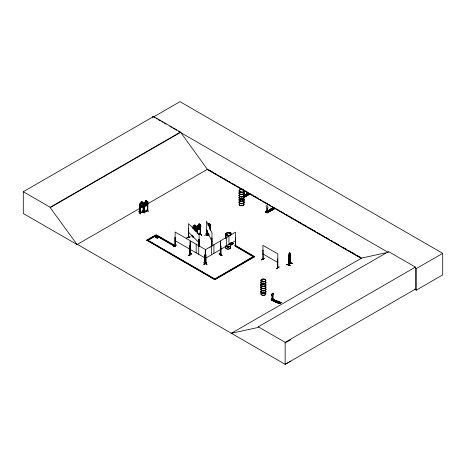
<?xml version="1.0" encoding="UTF-8"?>
<svg xmlns="http://www.w3.org/2000/svg" width="466" height="466" viewBox="0 0 466 466"><rect width="100%" height="100%" fill="white"/><g stroke="black" fill="none" stroke-linecap="round" stroke-linejoin="round"><path stroke-width="0.7" d="M271.998 299.702L272.785 299.09L272.942 294.809A1.322 0.641 -66.9 0 0 272.942 293.283A1.322 0.641 -66.9 0 0 271.835 294.151A1.322 0.641 -66.9 0 0 271.835 295.677L272.062 299.731L272.849 299.12L273.012 294.838A1.322 0.641 -66.9 0 0 273.012 293.312A1.322 0.641 -66.9 0 0 271.899 294.18A1.322 0.641 -66.9 0 0 271.899 295.706L271.835 295.677M267.437 212.123L267.688 208.046A1.322 0.769 59.5 0 0 267.688 206.52A1.322 0.769 59.5 0 0 266.354 205.768A1.322 0.769 59.5 0 0 266.354 207.294L266.43 211.646L266.971 211.442M267.49 212.088L267.688 208.046M272.068 298.531C271.684 298.619 272.226 298.56 272.307 298.892M290.598 262.958L288.681 264.88M288.704 264.42C287.802 265.323 291.267 262.48 290.254 262.742M142.963 211.762L139.777 212.531L143.365 211.564M143.423 211.634L143.074 212.065L142.963 211.675M147.804 210.766L144.215 211.622M144.553 211.343L144.309 211.424M147.804 210.451L147.349 210.486L147.693 210.382M266.302 211.512L266.797 211.418L266.698 212.426L266.919 211.191M265.876 212.211L265.771 211.453L266.535 211.005L265.882 211.966L267.076 212.642L267.839 211.745L267.95 212.368L266.377 211.599L266.861 211.156M290.324 259.48L290.126 260.739L288.605 262.212L288.431 261.414L288.629 262.271L290.108 260.721L290.359 258.537L290.126 259.783L288.664 261.333L288.431 260.459M271.859 298.415L271.841 298.729M286.724 264.42C293.807 267.368 288.536 263.564 286.724 264.426M286.811 264.304L290.161 265.538M245.378 195.068L246.188 195.26M246.229 195.283L245.419 195.097M270.461 209.549L271.2 209.793M207.603 231.153L207.591 234.777L207.58 234.456M226.721 234.864L226.4 235.103A2.47 1.427 0 0 1 227.449 234.759M226.552 234.963L227.163 235.103M239.914 191.852L240.171 191.567L240.171 191.916M240.345 191.817L240.217 191.835M243.077 190.093L243.153 190.198M262.323 281.336C261.717 282.175 261.799 280.427 262.335 281.487M262.067 281.452L262.067 281.109M264.618 279.769L264.828 279.588M266.715 211.279L266.564 211.471M266.418 211.506L266.738 211.517M203.992 262.783C206.624 263.01 209.158 266.121 203.992 262.783L206.811 264.373M204.125 262.544L206.939 264.292L204.143 262.527M221.979 255.607C216.469 252.98 220.261 253.516 221.845 255.613M206.619 234.893L206.345 234.73L206.531 235.021M143.382 205.535L142.992 206.665L140.289 207.399M143.441 205.553L143.039 206.718L140.278 207.463L139.893 206.485L140.278 207.463M144.67 206.211L147.373 205.483L147.827 204.364L147.419 205.529L144.658 206.275L144.314 205.285M190.192 236.897L186.691 237.975M194.415 230.524L195.802 230.152L196.163 228.998L196.203 226.144L195.79 225.876C194.194 226.925 195.906 223.762 193.844 225.334L193.314 228.934M195.819 230.175L196.221 229.016M200.625 227.804L200.229 228.94L197.526 229.674M200.258 228.969L197.497 229.715L200.293 229.004C200.596 227.816 201.458 225.451 200.275 224.723L199.693 224.88L197.444 229.534M206.135 233.716C212.764 239.897 201.376 229.849 208.29 235.621M208.116 235.86L205.989 233.915L208.296 235.802M288.635 257.989L288.372 261.432M288.407 261.443C288.57 259.259 287.464 254.052 290.411 253.69L290.178 253.516M155.434 237.258L155.72 236.379L156.908 236.227L155.72 236.559L155.434 237.258L155.76 235.563L155.72 236.559M157.246 238.307L157.025 237.998L157.246 238.307L157.799 236.74L157.292 237.479L156.081 237.456L157.292 237.299L157.252 237.625L156.081 237.637M155.207 237.13L155.76 235.563M138.938 211.826L140.645 213.917L138.967 211.669M138.944 211.692L140.615 213.9M143.324 210.504L145.031 212.735L143.347 210.661M193.425 237.2C191.643 236.815 190.466 232.767 193.407 237.206M193.227 237.421L191.561 235.336M175.07 245.553L175.385 245.733L174.686 246.153L156.017 235.377L155.755 236.408L156.908 236.402M157.025 238.178L157.252 237.45L156.081 237.456M157.572 237.281L158.725 237.45L157.531 237.608L157.799 236.74M276.489 301.298C276.286 302.195 278.039 301.444 276.95 301.228M143.411 211.972L139.858 212.927L139.893 203.642L143.01 202.483M144.279 205.296L144.279 202.454L144.221 211.733L144.198 203.03L144.524 202.943L144.466 211.552M176.387 245.04L173.486 246.607M188.852 255.514L191.654 253.749L188.718 255.467M191.631 253.883C191.316 252.817 187.885 255.688 188.876 255.374M264.187 258.31L261.292 259.877M288.786 257.319L289.106 256.638M271.247 299.329L272.121 299.702L272.121 300.267L273.297 299.347L273.297 298.788L272.214 300.081L272.214 299.632L271.334 299.259L271.154 300.087L279.781 303.774L281.033 302.655L280.159 302.166L278.983 303.197L280.159 302.166M280.095 303.395L279.88 303.628L271.311 299.976L271.474 299.714L280.188 303.453L271.334 299.708L271.334 299.259M288.792 257.232L289.118 257.756L290.05 255.98L289.747 252.852L289.095 253.504L288.792 255.251L288.804 264.735M175.385 246.048L175.1 237.264L175.006 245.978L175.385 246.048L175.07 245.867M189.697 254.442C189.586 253.399 190.577 254.949 189.679 254.453L189.779 245.739L189.965 254.582L190.035 240.648L175.1 232.027L175.158 245.885M190.221 254.488L190.53 254.634M190.221 254.803L190.344 240.87L205.273 249.491L205.209 263.424L205.023 254.587L204.941 263.29M190.262 254.5L190.53 254.721M190.629 254.89L190.245 254.785L190.344 246.106L190.629 254.89L190.6 246.252M204.9 263.278L205.04 262.894L205.279 263.342M263.034 259.055C262.341 258.787 263.657 258.834 263.034 259.37L262.9 250.533M263.191 259.306L262.871 259.137M277.456 267.67L277.579 259.009L277.765 267.851L277.486 267.688L277.87 267.781L277.835 253.918L262.9 245.297L263.156 259.288M209.496 227.647L210.038 226.598L210.038 224.618L209.496 224.466L209.473 223.383M271.789 298.485L271.655 299.463M220.919 254.279L220.639 254.745L220.668 246.106M235.394 245.931L235.528 245.722M288.471 264.845L288.483 255.601M290.58 262.981L290.446 254.285L290.271 263.063M188.771 237.375L188.445 237.223L188.614 237.747L188.584 223.663L199.139 234.217L199.139 246.38M271.27 209.828C269.686 209.053 272.051 210.213 270.501 209.578M226.843 235.126L226.528 235.214M261.863 281.155L262.306 281.336M272.424 298.974L271.235 299.964L279.926 303.663L281.033 302.539M280.794 302.906L272.185 299.149M280.969 302.836L272.092 299.347M139.911 203.659L141.111 202.966C140.237 201.58 143.184 200.829 142.229 202.693L142.817 202.885L142.817 204.865L142.229 205.873L141.128 206.17L140.54 205.483L141.07 201.883M200.287 228.998L197.52 229.738L197.176 225.917L198.33 225.241M192.685 227.111L193.862 226.418M219.142 253.918L222.107 255.56L219.294 253.953M276.548 301.24C276.524 302.352 278.068 300.797 276.623 301.286M289.724 254.908L289.048 255.549L289.071 257.582L288.646 258.013M289.048 256.504L289.683 255.851M288.448 257.651L289.666 255.91M288.646 257.063L290.149 255.572M289.106 256.993L289.701 256.382M289.666 256.97L290.003 256.62M289.765 252.922L289.095 253.504M288.687 256.044L288.664 264.869M290.248 263.109L290.446 254.285M290.563 254.325L290.266 254.465M289.118 256.912L289.724 256.306M288.914 262.212L292.351 263.372L288.809 262.154M292.258 263.43L288.827 262.288M208.855 234.188L207.248 234.771M188.445 237.538L188.666 237.759L188.584 228.899L188.794 237.707M205.553 263.436L205.535 249.601L220.47 240.974L220.185 255.001L220.5 254.506M220.47 254.523L220.284 254.832M220.232 254.96L220.47 246.217L220.284 255.059L220.564 254.89L220.569 240.811L235.499 232.19L235.394 246.246M220.942 254.599L220.919 245.961M235.266 245.862L235.406 246.293L254.069 257.069L235.406 246.025L235.947 245.71L254.617 256.754L214.809 279.734L146.685 240.136L156.017 234.748L175.146 245.582M271.655 298.52C272.598 297.524 271.789 300.628 272.016 298.234M272.092 298.269L271.73 299.492M272.424 298.415L271.334 299.708M277.049 300.838C275.371 301.584 275.26 303.663 277.928 301.211M278.703 301.543C277.025 302.288 276.909 304.374 279.577 301.916M240.596 191.858L240.037 191.905M227.111 235.214L226.68 235.318M290.44 262.801L288.605 264.595M288.629 264.362L288.804 264.705M191.695 235.301L193.425 237.375M290.423 263.109L290.435 253.655M249.409 193.932L249.694 194.101L244.056 197.403L249.718 194.101L248.197 193.186M248.355 193.349L244.161 196.029M248.471 193.343L248.186 193.116L243.701 195.761M249.252 193.85L249.601 193.908L248.186 193.116M267.95 211.809L267.187 212.257L267.187 212.816L265.655 212.088L273.268 207.597L274.684 208.395L273.192 207.69M266.133 212.368L273.618 207.929L266.144 212.368L265.841 212.199L273.542 207.749L265.87 212.216M273.466 207.842L265.964 212.269M267.018 212.851L274.701 208.459L274.427 208.308M267.111 212.91L274.8 208.582L266.925 212.729M244.714 195.044C248.885 196.879 242.693 195.271 245.477 194.596L246.893 195.51L245.477 194.596M246.153 194.2C250.324 196.035 244.132 194.427 246.916 193.751L248.331 194.666L246.916 193.751M247.423 193.454C251.593 195.283 245.401 193.675 248.186 193M243.887 195.871L248.46 193.326M243.974 195.918L248.46 193.268M249.327 193.751L243.706 197.071L248.716 194.194M249.601 193.804L243.782 197.252L249.601 193.908M243.904 197.322L249.619 193.978M269.797 209.642L271.212 210.44L269.797 209.642L270.56 209.077L271.975 209.991L270.56 209.077M271.235 208.681C275.406 210.516 269.214 208.908 271.998 208.232L273.414 209.141L271.998 208.232M272.505 207.935C276.676 209.764 270.484 208.156 273.268 207.481M274.41 208.232L266.802 212.723L273.798 208.675M267.612 212.467L274.684 208.285M156.017 235.645L174.686 246.421L175.228 246.106L175.356 237.41M175.356 246.019L175.111 245.553M189.697 254.127L190.035 254.18M191.41 253.562L188.777 255.45M205.786 254.692L205.885 263.401L205.885 254.745M235.318 246.275L235.598 237.485M236.99 246.689L234.322 245.168M204.021 264.292C212.618 259.323 198.05 267.49 206.688 262.585M206.648 262.405L203.892 264.193M220.36 254.716L220.709 254.721M261.432 259.981L264.216 258.176L261.432 259.801M277.719 267.519L277.456 267.356L277.765 267.536M276.425 268.632L279.245 267.006M279.227 266.855L276.431 268.457M77.426 244.4L77.123 244.58L23.3 213.504L23.3 191.73L153.57 116.517L180.464 132.041L207.358 169.344L361.336 258.246M153.57 116.517L153.57 116.919L179.987 101.67L442.7 253.347L442.7 274.899L416.284 290.149L414.396 289.054M23.3 191.73L50.194 207.254L180.464 132.041M290.854 361.08L285.151 364.33L77.391 244.382L77.082 244.557L50.194 207.655L180.464 132.443M77.082 244.557L143.942 205.955M147.71 203.782L207.661 169.17M146.685 240.404L155.394 235.377M156.564 235.33L147.233 240.718L156.564 235.062L169.007 242.512M231.02 233.105L230.07 232.592L231.02 233.105L230.961 234.2L231.421 234.817M231.02 234.165L231.602 234.538M220.569 249.438L235.499 240.811M205.535 258.222L220.47 249.601M230.6 244.953L233.396 243.328L230.588 245.122L233.542 243.584L233.384 243.322M233.414 243.491L230.74 245.203M235.406 246.293L235.947 245.978L254.617 256.754M234.206 267.909L214.267 279.419L253.527 256.486L241.062 263.948M235.452 267.187L239.815 264.671M146.685 240.136L214.809 279.466L254.617 256.486M231.066 333.458L361.645 258.065L385.702 252.834M231.369 333.277L258.263 327.429L258.263 326.806L388.533 251.593L415.427 267.117L415.427 289.118L285.151 364.33L285.151 342.329L415.427 267.117M388.533 252.217L388.23 252.397L178.589 131.36M415.037 267.874L416.284 268.597L442.7 253.347M285.151 342.959L290.854 339.708M220.82 245.908L220.849 254.512M205.815 262.981L205.628 263.535L205.815 263.296M192.947 236.303L192.976 235.965C192.213 235.645 192.924 236.879 192.615 235.953L192.697 236.367M139.847 212.816L143.365 211.879M147.413 210.772L147.384 202.168L147.769 202.157L147.442 202.244M205.675 263.506L205.634 254.89M210.224 224.198L207.888 225.061L208.448 224.822L208.413 223.738L209.508 223.336L209.496 224.466L210.626 224.385L210.562 230.775M208.471 225.2L209.496 224.822L209.496 226.802M210.189 225.072C210.929 224.466 209.56 229.278 210.189 230.099M208.855 233.961L207.288 234.876L208.931 234.252M208.931 234.031L207.562 234.351M188.782 237.497L188.468 237.584L188.462 228.94M198.842 239.32L199.139 239.46L198.842 239.32L198.842 246.24M197.526 225.462L200.252 224.752M195.778 226.814C196.477 226.26 195.172 230.262 195.778 231.124M197.438 232.942L197.438 226.476L197.112 226.563M198.871 234.707L200.648 234.247L200.66 233.909L200.205 234.258L200.24 225.626L200.566 225.538M201.667 235.149L199.792 232.971L201.493 235.039M198.807 234.415L200.566 233.845M198.871 234.485L200.205 234.037M198.807 234.637L200.625 234.235L200.625 224.979M145.456 200.695L146.65 200.403L146.609 201.51L147.198 201.702L147.198 203.683L146.609 204.69L145.508 204.988L144.92 204.294L144.92 202.32L145.508 201.807L145.491 200.724L145.474 201.778L144.297 202.477L147.396 201.295M142.206 202.669L143.441 202.704L143.365 211.989L143.324 203.269L143.004 203.357L143.045 212.065M146.592 201.487L147.827 201.516L147.827 204.364M139.922 212.91L139.817 204.219L140.196 204.201L140.179 212.851L140.138 204.131M140.196 204.201L139.817 204.219M144.582 203.013L144.198 203.03M144.268 212.91L142.753 210.824M147.489 210.55L144.274 211.43M142.602 210.842L144.431 212.898L142.747 210.807M148.613 211.762L146.959 209.525M207.469 234.357L207.318 234.549M196.163 231.823L196.163 226.167L195.772 225.917L193.04 226.61M193.903 229.627L195.004 229.33L195.592 228.328L195.592 226.348L195.004 226.15L194.986 225.066L193.844 225.334M240.095 191.602L240.479 191.602M207.347 234.852L207.3 230.548M144.466 211.238L147.349 210.574M200.549 234.159L200.601 233.839M231.724 243.788L231.94 244.341L231.911 242.885M231.724 244.102L232.045 244.271L232.004 242.827M211.978 245.786L211.978 232.93L206.514 221.158L206.619 235.237M208.349 234.52L204.516 235.254M211.75 237.992L211.75 246.298M200.345 234.322L200.24 225.626M147.489 210.865L147.384 202.168M144.303 211.727L147.769 210.778L147.827 201.516L147.373 201.271M155.755 236.227L156.908 236.227M154.263 236.408L155.475 236.25M154.263 236.588L155.44 236.577M158.725 237.45L157.572 237.456L158.725 237.276M229.575 233.32L229.598 233.629M226.68 234.887L227.152 235.045M204.993 263.191L205.023 254.587M277.596 267.63L277.87 267.781M277.719 267.834L277.59 267.298M147.728 210.684L147.71 202.081M289.701 256.026L290.021 256.055L290.021 258.036L289.031 259.9L289.031 258.578M199.838 233.117L201.504 235.184M235.528 246.036L235.219 246.217M229.517 233.565L229.651 233.507M290.435 256.498L290.231 257.756L288.71 259.282L288.483 258.449M175.216 246.077L170.253 243.235M272.33 298.933L281.126 302.708M272.837 299.504L280.87 302.917M271.247 299.894L280.008 303.599M266.762 211.442L266.261 211.238L266.261 212.181M266.762 212.385L266.331 212.141L266.331 211.197M262.807 250.591L263.156 250.679M176.259 244.994L173.632 246.531M153.57 116.919L154.823 117.642M156.075 118.364L157.327 119.086M158.574 119.809L160.45 120.892M161.702 121.614L162.954 122.337M164.207 123.059L166.082 124.142M169.834 126.309L171.709 127.393M172.962 128.115L176.713 130.276M208.919 169.892L213.317 172.432M214.576 173.16L216.463 174.249M217.715 174.971L218.973 175.699M220.232 176.422L222.119 177.511M223.377 178.239L224.629 178.967M225.888 179.69L227.775 180.779M229.033 181.507L230.286 182.229M232.173 183.319L233.431 184.047M234.689 184.769L235.942 185.497M237.829 186.586L239.087 187.309M240.345 188.037L242.856 189.487M244.114 190.215L247.26 192.027M249.77 193.477L252.916 195.295M254.168 196.017L258.572 198.557M259.824 199.285L261.711 200.374M262.97 201.096L264.228 201.825M265.486 202.553L267.368 203.636M268.626 204.364L269.884 205.092M271.765 206.176L273.024 206.904M274.911 207.993L276.169 208.721M277.427 209.444L278.68 210.172M279.938 210.894L281.825 211.983M283.083 212.712L284.336 213.434M286.223 214.523L287.481 215.251M288.739 215.974L293.137 218.513M294.395 219.241L301.31 223.231M302.562 223.96L306.966 226.499M308.218 227.222L312.622 229.767M313.874 230.489L315.762 231.579M317.02 232.307L318.278 233.029M319.536 233.757L321.418 234.847M322.676 235.569L323.934 236.297M325.816 237.386L327.074 238.109M328.332 238.837L329.59 239.559M331.477 240.648L332.73 241.376M333.988 242.099L338.386 244.644M342.79 247.184L346.558 249.357M347.817 250.085L355.36 254.436M356.612 255.164L361.016 257.704M206.945 169.286L361.43 258.479M262.9 253.918L277.835 262.539M230.635 243.252L232.045 243.957L230.536 243.304M230.635 243.473L231.992 244.242M230.536 243.532L231.911 244.324M175.1 240.648L190.035 249.269M190.344 249.491L205.273 258.112M157.799 236.92L157.578 236.612M149.027 241.126L147.774 240.136L214.809 279.105L189.749 264.636M150.279 241.848L185.363 262.108M186.616 262.83L188.497 263.913M258.263 326.806L285.151 342.329M200.683 224.973L199.489 224.897L199.489 223.837L198.312 224.158L197.782 227.757L198.37 228.445L199.465 228.148L200.054 227.14L200.054 225.16L199.465 224.967L199.448 223.884M210.626 227.233L210.224 228.41M207.638 234.736L207.527 231.089M190.111 236.821L186.796 237.916M188.584 232.284L199.139 242.838M289.036 257.028L288.804 259.708L289.351 258.112L289.695 258.781L289.893 258.484M197.153 225.94L197.112 233.029M197.438 226.476L197.38 233.588M143.324 203.269L143.004 203.357M193.687 226.464L195.924 229.889M288.786 259.3L289.106 259.818M210.02 246.98L210.073 247.248M206.514 229.779L211.978 241.551M272.36 298.712L271.987 298.514M266.645 211.471L266.645 211.069M416.284 268.597L416.284 290.149M289.945 257.646L289.625 260.139L289.031 260.75L288.71 258.246M289.782 252.863L289.765 253.982M289.625 257.308L289.625 259.288M277.579 259.009L277.579 267.63M267.839 211.745L267.839 212.193M266.535 211.005L266.535 211.57M231.753 242.681L231.654 244.213L231.654 242.739M228.963 235.965L228.963 244.586M226.394 237.45L226.394 246.071M213.929 244.749L213.929 253.376M211.884 237.969L211.849 246.497M211.366 246.234L211.366 254.855M210.486 224.962L210.486 230.705M210.265 225.136L210.265 230.169M207.224 231.2L207.189 234.806M199.023 239.495L199.023 246.421M198.959 239.279L198.959 246.199M198.737 245.716L198.737 254.337M196.174 244.236L196.174 252.857M195.837 226.884L195.837 231.194M192.708 227.093L192.726 228.526M190.402 254.419L190.39 254.739M189.779 245.739L189.819 254.372M152.516 116.436L152.516 117.863M144.524 202.943L144.524 211.564M50.194 207.254L50.194 207.655M265.544 284.283A2.505 1.445 0 0 1 263.377 286.456A2.505 1.445 0 0 1 261.205 284.283M265.515 284.435A2.47 1.427 0 0 1 263.377 286.573A2.47 1.427 0 0 1 261.234 284.435M265.504 286.293A2.452 1.415 0 0 1 263.377 288.419A2.452 1.415 0 0 1 261.251 286.293M265.504 286.427A2.458 1.421 0 0 1 263.377 288.559A2.458 1.421 0 0 1 261.245 286.427M265.544 281.907A2.505 1.445 0 0 1 263.377 284.074A2.505 1.445 0 0 1 261.205 281.907M261.607 281.61A2.505 1.445 0 0 1 262.725 281.231M265.509 284.039A2.464 1.421 0 0 1 263.377 286.171A2.464 1.421 0 0 1 261.24 284.039M265.509 282.058A2.464 1.421 0 0 1 263.377 284.19A2.464 1.421 0 0 1 261.24 282.058M261.63 281.761A2.464 1.421 0 0 1 262.142 281.534M265.544 284.161A2.505 1.445 0 0 1 263.377 286.334A2.505 1.445 0 0 1 261.205 284.161M265.544 281.784A2.505 1.445 0 0 1 263.377 283.951A2.505 1.445 0 0 1 261.205 281.784M261.607 281.481A2.505 1.445 0 0 1 262.725 281.109M265.509 281.656A2.464 1.421 0 0 1 263.377 283.794A2.464 1.421 0 0 1 261.24 281.656M261.63 281.365A2.464 1.421 0 0 1 262.737 280.992M265.544 291.064A2.505 1.445 0 0 1 263.377 293.236A2.505 1.445 0 0 1 261.205 291.064M265.515 291.215A2.47 1.427 0 0 1 263.377 293.353A2.47 1.427 0 0 1 261.234 291.215M265.515 293.12A2.476 1.427 0 0 1 263.377 295.263A2.476 1.427 0 0 1 261.234 293.12M265.504 286.648A2.452 1.415 0 0 1 263.377 288.774A2.452 1.415 0 0 1 261.251 286.648M265.504 293.207A2.458 1.421 0 0 1 263.377 295.339A2.458 1.421 0 0 1 261.245 293.207M265.515 286.52A2.476 1.427 0 0 1 263.377 288.664A2.476 1.427 0 0 1 261.234 286.52M265.544 288.687A2.505 1.445 0 0 1 263.377 290.854A2.505 1.445 0 0 1 261.205 288.687M265.509 290.819A2.464 1.421 0 0 1 263.377 292.951A2.464 1.421 0 0 1 261.24 290.819M265.509 288.838A2.464 1.421 0 0 1 263.377 290.97A2.464 1.421 0 0 1 261.24 288.838M265.544 290.941A2.505 1.445 0 0 1 263.377 293.114A2.505 1.445 0 0 1 261.205 290.941M265.544 288.565A2.505 1.445 0 0 1 263.377 290.732A2.505 1.445 0 0 1 261.205 288.565M265.509 288.437A2.464 1.421 0 0 1 263.377 290.574A2.464 1.421 0 0 1 261.24 288.437M243.968 197.095A2.458 1.421 0 0 1 241.592 198.877A2.458 1.421 0 0 1 239.221 197.095M244.015 192.714A2.505 1.445 0 0 1 241.592 194.538A2.505 1.445 0 0 1 239.175 192.714M239.821 192.068A2.505 1.445 0 0 1 240.945 191.695M243.98 192.86A2.47 1.427 0 0 1 241.592 194.654A2.47 1.427 0 0 1 239.209 192.86M239.85 192.219A2.47 1.427 0 0 1 240.957 191.852M244.015 192.592A2.505 1.445 0 0 1 241.592 194.415A2.505 1.445 0 0 1 239.175 192.592M239.821 191.945A2.505 1.445 0 0 1 240.945 191.573M243.98 192.458A2.47 1.427 0 0 1 241.592 194.252A2.47 1.427 0 0 1 239.209 192.458M239.85 191.823A2.47 1.427 0 0 1 240.957 191.45M243.98 195.237A2.47 1.427 0 0 1 241.592 197.031A2.47 1.427 0 0 1 239.209 195.237M244.015 195.097A2.505 1.445 0 0 1 241.592 196.914A2.505 1.445 0 0 1 239.175 195.097M244.015 194.969A2.505 1.445 0 0 1 241.592 196.792A2.505 1.445 0 0 1 239.175 194.969M243.98 194.84A2.47 1.427 0 0 1 241.592 196.635A2.47 1.427 0 0 1 239.209 194.84M243.968 197.235A2.458 1.421 0 0 1 241.592 199.017A2.458 1.421 0 0 1 239.221 197.235M243.974 197.45A2.464 1.421 0 0 1 241.592 199.238A2.464 1.421 0 0 1 239.215 197.45M243.968 203.875A2.458 1.421 0 0 1 241.592 205.657A2.458 1.421 0 0 1 239.221 203.875M243.986 197.328A2.476 1.427 0 0 1 241.592 199.128A2.476 1.427 0 0 1 239.204 197.328M243.98 199.64A2.47 1.427 0 0 1 241.592 201.434A2.47 1.427 0 0 1 239.209 199.64M243.98 199.238A2.47 1.427 0 0 1 241.592 201.032A2.47 1.427 0 0 1 239.209 199.238M243.98 202.017A2.47 1.427 0 0 1 241.592 203.811A2.47 1.427 0 0 1 239.209 202.017M244.015 201.877A2.505 1.445 0 0 1 241.592 203.694A2.505 1.445 0 0 1 239.175 201.877M244.015 201.749A2.505 1.445 0 0 1 241.592 203.572A2.505 1.445 0 0 1 239.175 201.749M243.98 201.621A2.47 1.427 0 0 1 241.592 203.415A2.47 1.427 0 0 1 239.209 201.621M244.015 199.495A2.505 1.445 0 0 1 241.592 201.318A2.505 1.445 0 0 1 239.175 199.495M244.015 199.372A2.505 1.445 0 0 1 241.592 201.195A2.505 1.445 0 0 1 239.175 199.372M243.968 204.009A2.458 1.421 0 0 1 241.592 205.797A2.458 1.421 0 0 1 239.221 204.009M226.837 237.648A2.505 1.445 0 0 1 225.672 236.023M226.319 235.377A2.505 1.445 0 0 1 227.443 235.004M226.855 237.771A2.47 1.427 0 0 1 225.707 236.169M226.342 235.528A2.47 1.427 0 0 1 227.449 235.161M226.837 237.526A2.505 1.445 0 0 1 225.672 235.901M226.319 235.254A2.505 1.445 0 0 1 227.443 234.881M226.855 237.375A2.47 1.427 0 0 1 225.707 235.767M225.62 238.516A2.47 1.427 0 0 1 225.707 238.149M230.478 247.242A2.476 1.427 0 0 1 228.09 249.036A2.476 1.427 0 0 1 225.701 247.242M230.478 247.318A2.476 1.427 0 0 1 228.09 249.118A2.476 1.427 0 0 1 225.701 247.318M230.472 245.326A2.464 1.421 0 0 1 229.033 247.009A2.464 1.421 0 0 1 225.958 246.409M230.472 244.93A2.464 1.421 0 0 1 228.73 246.671A2.464 1.421 0 0 1 225.707 245.664M230.507 245.064A2.505 1.445 0 0 1 229.051 246.77A2.505 1.445 0 0 1 225.923 246.159M230.507 245.186A2.505 1.445 0 0 1 229.051 246.893A2.505 1.445 0 0 1 225.923 246.281M230.472 242.949A2.464 1.421 0 0 1 228.09 244.743M230.594 243.054A2.505 1.445 0 0 1 228.09 244.504M230.594 243.182A2.505 1.445 0 0 1 228.09 244.627M230.554 242.92A2.464 1.421 0 0 1 230.472 243.287M230.227 243.631A2.464 1.421 0 0 1 229.324 244.149M245.419 195.009C245.576 196.32 246.91 194.404 245.419 195.009M289.596 255.251L289.211 255.997L289.596 255.251M289.701 258.362L289.106 258.968L289.118 254.931L289.724 254.325L289.701 258.362M289.619 253.195L289.229 253.935L289.619 253.195M209.31 223.651L208.657 224.245L209.31 223.651M199.267 224.134L198.563 224.682L199.267 224.134M199.465 225.323L198.37 225.62L198.37 227.6L199.465 227.297L199.465 225.323M192.918 227.589L192.592 227.676L192.918 227.589M142.031 201.86L141.326 202.407L142.031 201.86M146.411 200.677L145.707 201.219L146.411 200.677M142.229 203.048L141.128 203.345L141.128 205.325L142.229 205.028L142.229 203.048M146.609 201.86L145.508 202.157L145.508 204.137L146.609 203.84L146.609 201.86M194.805 225.317L194.101 225.864L194.805 225.317M195.004 226.505L193.903 226.796L193.903 228.777L195.004 228.486L195.004 226.505M230.81 233.227L230.256 232.913L230.81 233.583L230.81 233.227M262.142 281.615A2.47 1.427 0 0 0 265.847 280.381A2.47 1.427 0 0 0 262.142 279.146A2.47 1.427 0 0 0 262.142 281.615M261.642 281.58A2.452 1.415 0 0 0 265.748 280.946A2.452 1.415 0 0 0 262.742 279.21A2.452 1.415 0 0 0 261.642 281.58M240.363 192.068A2.458 1.421 0 0 0 244.056 190.839A2.458 1.421 0 0 0 240.363 189.604A2.458 1.421 0 0 0 240.363 192.068M240.363 192.272A2.464 1.421 0 0 0 244.062 191.037A2.464 1.421 0 0 0 240.363 189.802A2.464 1.421 0 0 0 240.363 192.272M240.357 192.155A2.476 1.427 0 0 0 244.067 190.92A2.476 1.427 0 0 0 240.357 189.679A2.476 1.427 0 0 0 240.357 192.155M226.855 235.388A2.476 1.427 0 0 0 230.565 234.148A2.476 1.427 0 0 0 226.855 232.913A2.476 1.427 0 0 0 226.855 235.388M226.86 235.575A2.458 1.421 0 0 0 230.548 234.346A2.458 1.421 0 0 0 226.86 233.111A2.458 1.421 0 0 0 226.86 235.575M226.855 235.464A2.476 1.427 0 0 0 230.565 234.223A2.476 1.427 0 0 0 226.855 232.988A2.476 1.427 0 0 0 226.855 235.464"/></g></svg>
